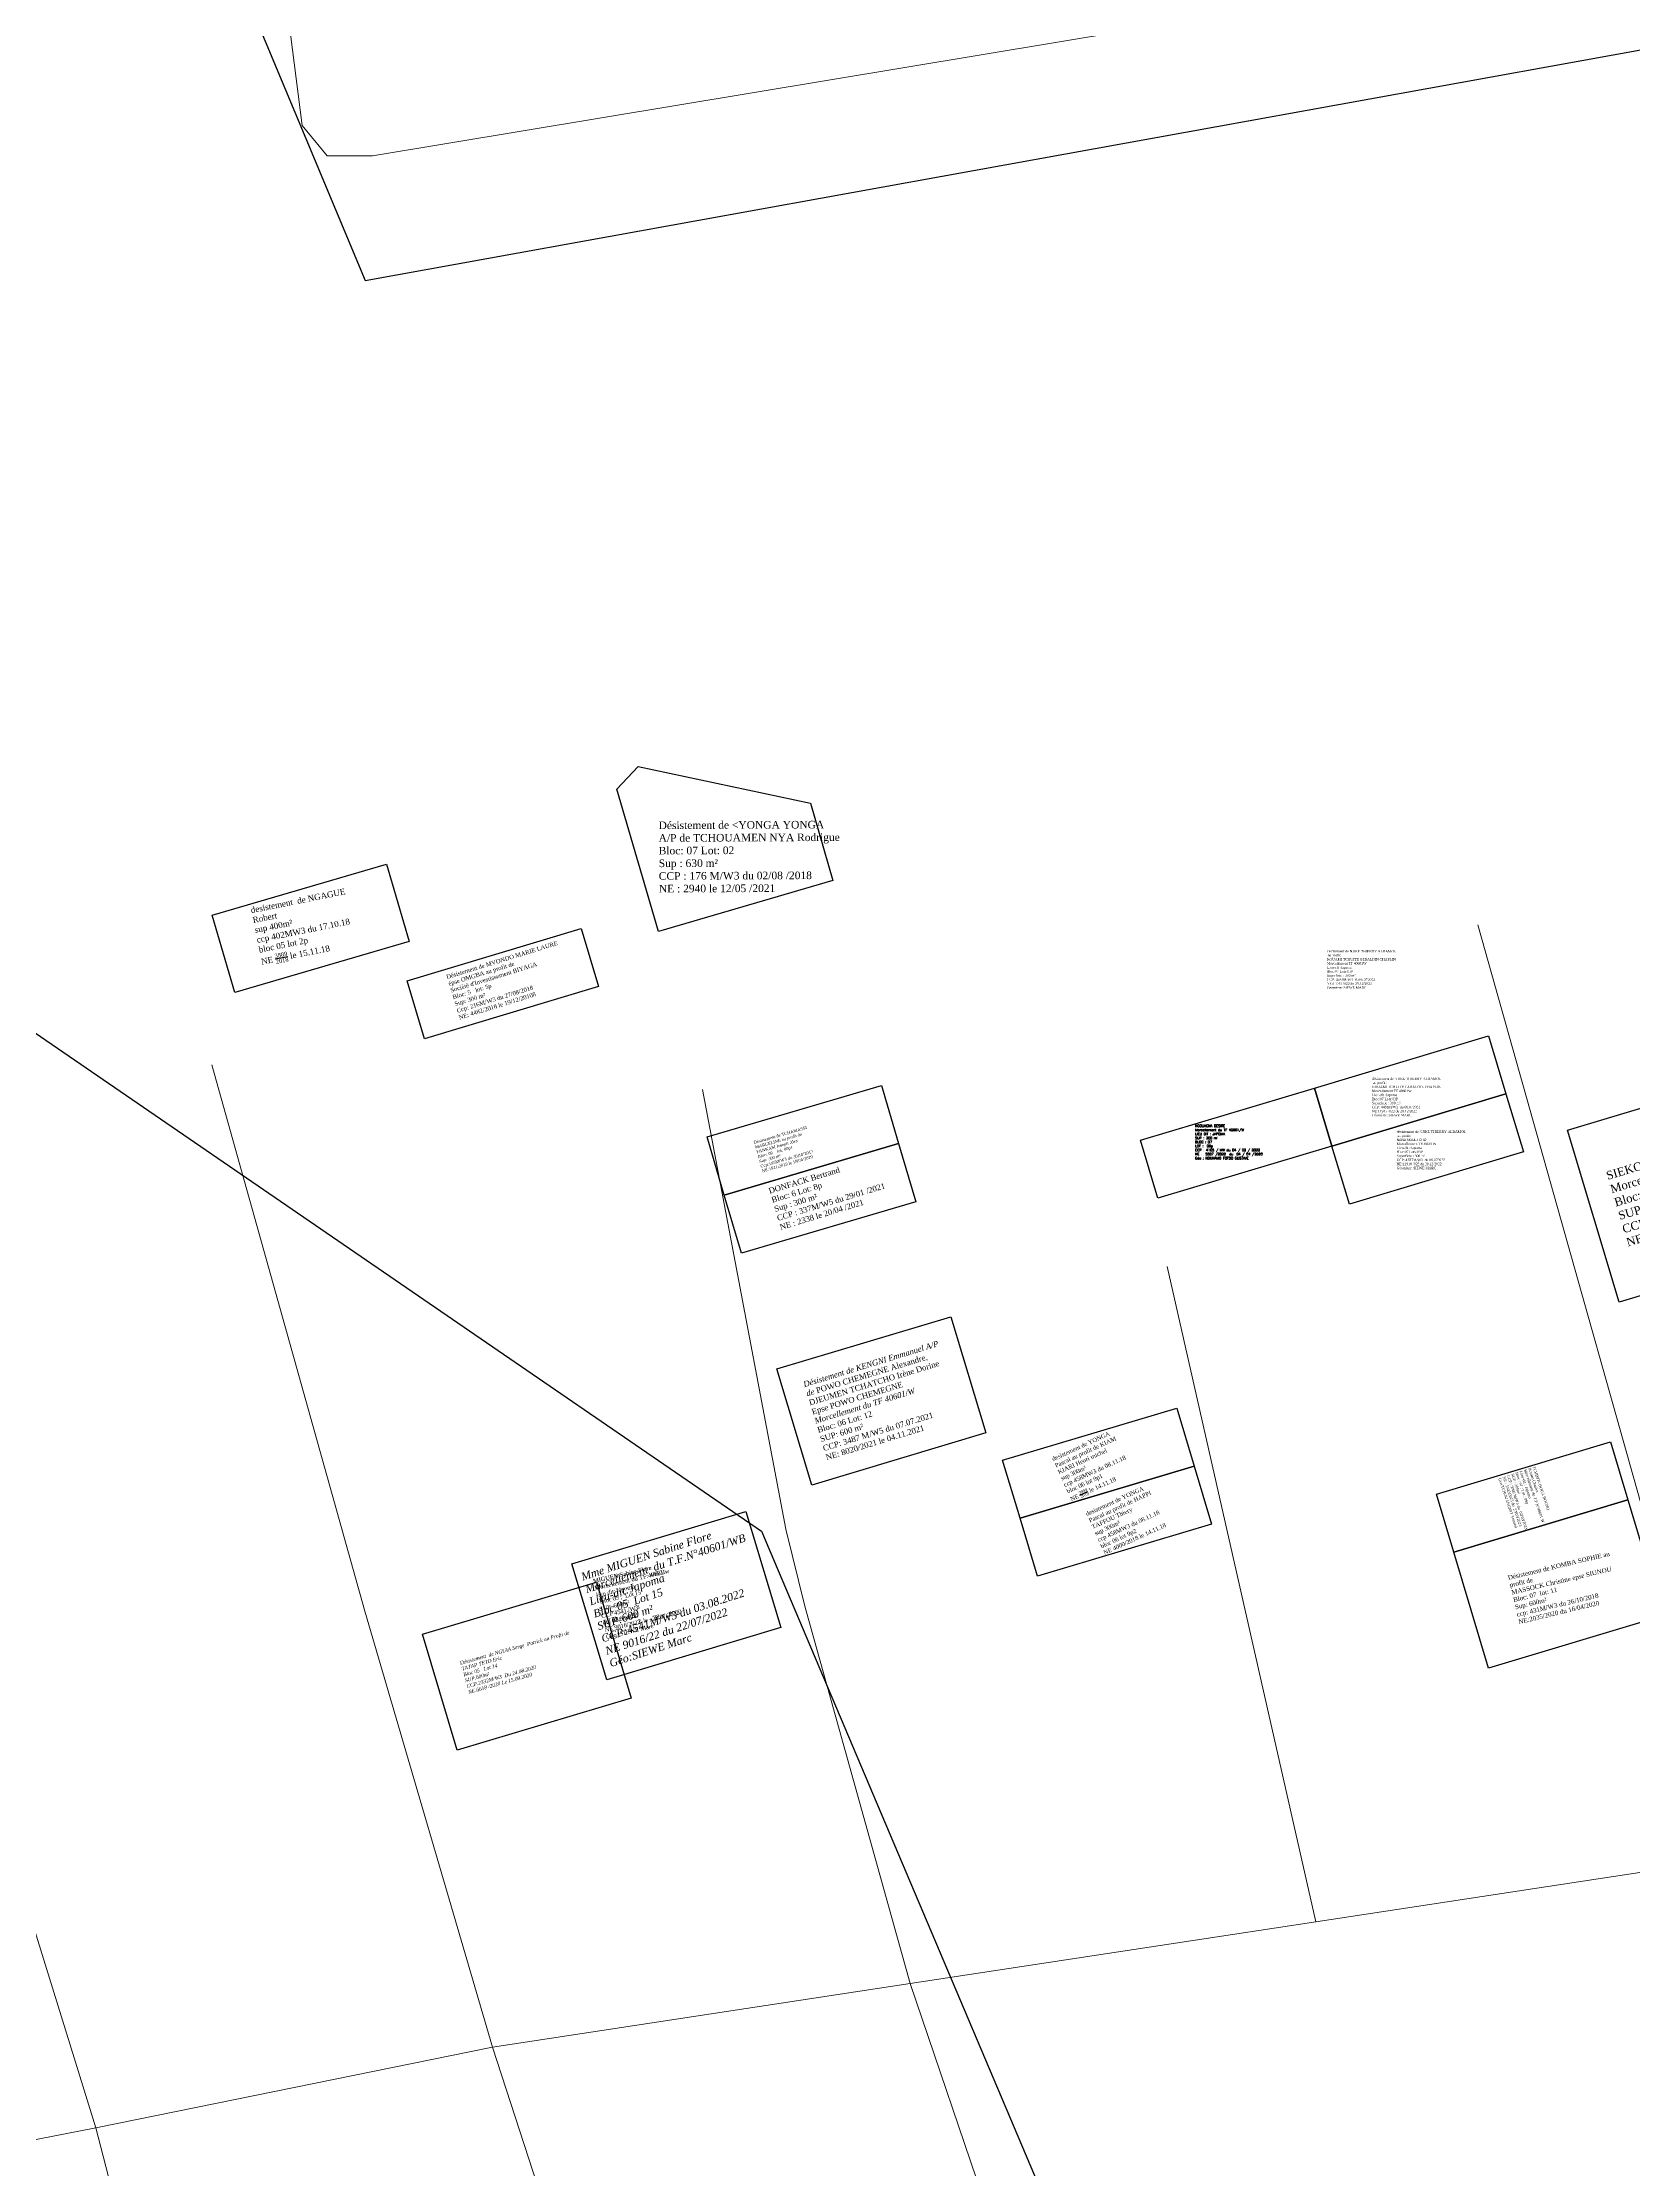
# Model space of a CAD drawing. Header units: millimetres. Extents: x 587399 to 927168, y 438565 to 1444955.
# Drawn here: x 591317.3 to 591579.9, y 444952.6 to 445303.8 of the extents above; entities that cross this region are included whole.
import ezdxf

# ---------------------------------------------------------------- set-up
doc = ezdxf.new("R2010")
doc.units = ezdxf.units.MM
doc.header["$LTSCALE"] = 2
for name, color, linetype, lineweight in [('Dossiers rejetés', 1, 'Continuous', 30), ('MAJ APRES LE 13.01.2023', 222, 'Continuous', 30), ('Roads_others', 24, 'Continuous', 9)]:
    doc.layers.add(name, color=color, linetype=linetype, lineweight=lineweight)
for name, color, linetype in [('end maj 26 02 2021', 7, 'Continuous'), ('MAJ AVRIL 2021', 7, 'Continuous'), ('MAJ NOV 2021', 7, 'Continuous'), ('MAJ SEP 2021', 7, 'Continuous'), ('Parcelle MAJ', 6, 'Continuous')]:
    doc.layers.add(name, color=color, linetype=linetype)
doc.styles.get("Standard").update_dxf_attribs({"font": 'arial.ttf'})
doc.styles.add('Times 1.0', font='times.ttf', dxfattribs={"width": 0.99, "height": 1})

msp = doc.modelspace()

# ---------------------------------------------------------------- linework, layer by layer
at = {"color": 1}
for p, q in [((591404.67, 445052.62), (591433.41, 445061.241)), ((591433.41, 445061.241), (591439.156, 445042.086)), ((591410.421, 445033.465), (591404.67, 445052.62)), ((591439.156, 445042.086), (591410.421, 445033.465))]:
    msp.add_line(p, q, dxfattribs=at)
at = {"color": 232, "lineweight": 30, "flags": 128}
msp.add_lwpolyline([(589619, 444839), (589665, 444789), (589701, 444534), (591315, 445141), (591436, 445058), (592078, 443543), (591745, 440674), (591661, 440379)], dxfattribs=at)
msp.add_lwpolyline([(589619, 444839), (589665, 444789), (589701, 444534), (591315, 445141), (591436, 445058), (592078, 443543), (591745, 440674), (591661, 440379)], dxfattribs=at)
msp.add_lwpolyline([(589619, 444839), (589665, 444789), (589701, 444534), (591315, 445141), (591436, 445058), (592078, 443543), (591745, 440674), (591661, 440379)], dxfattribs=at)
at = {"flags": 128}
msp.add_lwpolyline([(591527.276, 445131.162), (591530.149, 445121.584), (591501.415, 445112.964), (591498.542, 445122.542)], close=True, dxfattribs=at)
msp.add_lwpolyline([(591527.276, 445131.162), (591530.149, 445121.584), (591501.415, 445112.964), (591498.542, 445122.542)], close=True, dxfattribs=at)
at = {"color": 1, "flags": 128}
msp.add_lwpolyline([(591433.41, 445061.241), (591439.156, 445042.086), (591410.421, 445033.465), (591404.67, 445052.62)], close=True, dxfattribs=at)
msp.add_lwpolyline([(591433.41, 445061.241), (591439.156, 445042.086), (591410.421, 445033.465), (591404.67, 445052.62)], close=True, dxfattribs=at)
at = {"layer": 'Dossiers rejetés', "lineweight": 30, "flags": 128}
msp.add_lwpolyline([(591265.136, 445455.647), (591292.014, 445408.277), (591304.987, 445380.749), (591335.978, 445347.262), (591370.521, 445264.526), (591591.499, 445304.44), (591608.749, 445116.241), (591578.944, 444936.369), (591522.003, 444915.223), (591436.947, 444877.41), (591441.096, 444822.125), (591469.757, 444754.412), (591425.908, 444675.656), (591370.164, 444592.699), (591273.017, 444517.158), (591262.763, 444510.846), (591206.464, 444602.089), (591101.464, 444952.089), (591061.464, 445040.089), (590953.466, 445042.089), (590953.074, 445075.007), (590860.574, 445152.399), (590846.464, 445261.089), (591098.464, 445350.089)], close=True, dxfattribs=at)
at = {"layer": 'end maj 26 02 2021', "color": 150, "lineweight": -3, "flags": 128}
for points in [[(591374.086, 445168.15), (591377.827, 445155.355), (591349.032, 445146.937), (591345.292, 445159.731)], [(591374.086, 445168.15), (591377.827, 445155.355), (591349.032, 445146.937), (591345.292, 445159.731)], [(591406.18, 445157.54), (591409.07, 445147.96), (591380.35, 445139.29), (591377.46, 445148.86)], [(591406.18, 445157.54), (591409.07, 445147.96), (591380.35, 445139.29), (591377.46, 445148.86)], [(591406.18, 445157.54), (591409.07, 445147.96), (591380.35, 445139.29), (591377.46, 445148.86)], [(591406.18, 445157.54), (591409.07, 445147.96), (591380.35, 445139.29), (591377.46, 445148.86)], [(591504.517, 445078.34), (591507.389, 445068.765), (591478.652, 445060.144), (591475.782, 445069.72)], [(591504.517, 445078.34), (591507.389, 445068.765), (591478.652, 445060.144), (591475.782, 445069.72)], [(591504.517, 445078.34), (591507.389, 445068.765), (591478.652, 445060.144), (591475.782, 445069.72)], [(591504.517, 445078.34), (591507.389, 445068.765), (591478.652, 445060.144), (591475.782, 445069.72)], [(591507.387, 445068.764), (591510.257, 445059.188), (591481.523, 445050.576), (591478.652, 445060.144)], [(591507.387, 445068.764), (591510.257, 445059.188), (591481.523, 445050.576), (591478.652, 445060.144)], [(591507.387, 445068.764), (591510.257, 445059.188), (591481.523, 445050.576), (591478.652, 445060.144)], [(591507.387, 445068.764), (591510.257, 445059.188), (591481.523, 445050.576), (591478.652, 445060.144)], [(591579, 445063.16), (591584.75, 445044.01), (591556.02, 445035.39), (591550.27, 445054.54)], [(591579, 445063.16), (591584.75, 445044.01), (591556.02, 445035.39), (591550.27, 445054.54)], [(591579, 445063.16), (591584.75, 445044.01), (591556.02, 445035.39), (591550.27, 445054.54)], [(591579, 445063.16), (591584.75, 445044.01), (591556.02, 445035.39), (591550.27, 445054.54)], [(591408.74, 445049.61), (591414.48, 445030.45), (591385.75, 445021.83), (591380, 445040.99)], [(591408.74, 445049.61), (591414.48, 445030.45), (591385.75, 445021.83), (591380, 445040.99)], [(591408.74, 445049.61), (591414.48, 445030.45), (591385.75, 445021.83), (591380, 445040.99)], [(591408.74, 445049.61), (591414.48, 445030.45), (591385.75, 445021.83), (591380, 445040.99)]]:
    msp.add_lwpolyline(points, close=True, dxfattribs=at)
at = {"layer": 'end maj 26 02 2021', "color": 150}
msp.add_lwpolyline([(591455.79, 445131.59), (591458.62, 445122), (591429.84, 445113.51), (591427.02, 445123.1)], close=True, dxfattribs=at)
msp.add_lwpolyline([(591455.79, 445131.59), (591458.62, 445122), (591429.84, 445113.51), (591427.02, 445123.1)], close=True, dxfattribs=at)
msp.add_lwpolyline([(591455.79, 445131.59), (591458.62, 445122), (591429.84, 445113.51), (591427.02, 445123.1)], close=True, dxfattribs=at)
msp.add_lwpolyline([(591455.79, 445131.59), (591458.62, 445122), (591429.84, 445113.51), (591427.02, 445123.1)], close=True, dxfattribs=at)
msp.add_lwpolyline([(591578.998, 445063.166), (591584.748, 445044.006), (591556.008, 445035.386)], dxfattribs=at)
msp.add_lwpolyline([(591578.998, 445063.166), (591584.748, 445044.006), (591556.008, 445035.386)], dxfattribs=at)
msp.add_lwpolyline([(591578.998, 445063.166), (591584.748, 445044.006), (591556.008, 445035.386)], dxfattribs=at)
msp.add_lwpolyline([(591578.998, 445063.166), (591584.748, 445044.006), (591556.008, 445035.386)], dxfattribs=at)
at = {"layer": 'MAJ APRES LE 13.01.2023', "flags": 128}
msp.add_lwpolyline([(591576.126, 445072.742), (591579, 445063.16), (591550.264, 445054.542), (591547.391, 445064.123)], close=True, dxfattribs=at)
at = {"layer": 'MAJ AVRIL 2021', "color": 1, "flags": 128}
msp.add_lwpolyline([(591415.604, 445184.281), (591444.043, 445178.234), (591447.775, 445165.468), (591418.976, 445157.047), (591412.108, 445180.525)], close=True, dxfattribs=at)
msp.add_lwpolyline([(591415.604, 445184.281), (591444.043, 445178.234), (591447.775, 445165.468), (591418.976, 445157.047), (591412.108, 445180.525)], close=True, dxfattribs=at)
at = {"layer": 'MAJ AVRIL 2021', "flags": 128}
msp.add_lwpolyline([(591458.62, 445122), (591461.45, 445112.41), (591432.67, 445103.92), (591429.84, 445113.51)], close=True, dxfattribs=at)
msp.add_lwpolyline([(591458.62, 445122), (591461.45, 445112.41), (591432.67, 445103.92), (591429.84, 445113.51)], close=True, dxfattribs=at)
at = {"layer": 'MAJ NOV 2021', "flags": 128}
msp.add_lwpolyline([(591467.25, 445093.41), (591472.99, 445074.26), (591444.26, 445065.63), (591438.51, 445084.79)], close=True, dxfattribs=at)
msp.add_lwpolyline([(591467.25, 445093.41), (591472.99, 445074.26), (591444.26, 445065.63), (591438.51, 445084.79)], close=True, dxfattribs=at)
at = {"layer": 'MAJ SEP 2021', "flags": 128}
msp.add_lwpolyline([(591596.37, 445132.418), (591610.657, 445116.168), (591608.846, 445105.227), (591577.547, 445095.83), (591569.03, 445124.209)], close=True, dxfattribs=at)
msp.add_lwpolyline([(591596.37, 445132.418), (591610.657, 445116.168), (591608.846, 445105.227), (591577.547, 445095.83), (591569.03, 445124.209)], close=True, dxfattribs=at)
at = {"layer": 'Parcelle MAJ', "color": 6, "lineweight": 30, "flags": 128}
for points in [[(591556.003, 445139.793), (591558.882, 445130.215), (591530.147, 445121.593), (591527.277, 445131.159)], [(591558.882, 445130.215), (591561.76, 445120.645), (591533.023, 445112.004), (591530.15, 445121.583)]]:
    msp.add_lwpolyline(points, close=True, dxfattribs=at)
at = {"layer": 'Roads_others'}
for p, q in [((591502.949, 445101.718), (591527.515, 444993.518)), ((591482.441, 444918.753), (591460.54, 444983.302)), ((591427.858, 444861.612), (591391.566, 444972.786)), ((591377.369, 444761.748), (591326.059, 444959.487))]:
    msp.add_line(p, q, dxfattribs=at)
for points in [[(591534.598, 445312.188), (591371.746, 445285.116), (591364.297, 445285.109), (591360.129, 445290.123), (591343.322, 445422.033)], [(591266.605, 445164.326), (591291.422, 445071.038), (591303.071, 445033.63), (591326.059, 444959.487)], [(591554.247, 445158.116), (591593.699, 445018.104), (591593.104, 445013.073), (591590.135, 445007.156), (591584.934, 445002.265)], [(591345.243, 445134.978), (591370.501, 445044.786), (591391.566, 444972.786)], [(591426.243, 445130.914), (591440.015, 445058.32), (591443.147, 445045.6), (591460.54, 444983.302)], [(591105.327, 444919.258), (591124.814, 444926.231), (591156.369, 444932.475), (591167.09, 444935.139), (591184.527, 444938.119), (591195.516, 444939.468), (591239.286, 444942.762), (591254.769, 444945.586), (591326.059, 444959.487), (591391.566, 444972.786), (591460.54, 444983.302), (591527.515, 444993.518), (591584.934, 445002.265)]]:
    msp.add_lwpolyline(points, dxfattribs=at)

# ---------------------------------------------------------------- texts
at = {"attachment_point": 1}
for s, width, insert, char_height in [('{\\fTimes New Roman|b0|i0|c186|p18;\\C1;désistement\\fTimes New Roman|b0|i0|c0|p18; de NJIKE THIERRY ALBAMOL\\fTimes New Roman|b0|i0|c186|p18;\\P au profit:\\P\\C256;KOUAMI TCHUITE GERALDIN CHAPLIN\\P\\C1;Morcellement TF \\fTimes New Roman|b0|i0|c0|p18;40601\\fTimes New Roman|b0|i0|c186|p18;W\\P\\C256;Lieu-dit :Japoma\\PBloc:07 Lots:03P\\PSuperficie : 300 m²\\PCCP: 4481M/W3  du 06.072022\\PNE:11915 /022 du 29.12/2022\\PGéomètre: SIEWE MARC}', 25.02909, (591529.314, 445153.962), 0.4), ('{\\fTimes New Roman|b0|i0|c186|p18;\\C1;désistement\\fTimes New Roman|b0|i0|c0|p18; de NJIKE THIERRY ALBAMOL\\fTimes New Roman|b0|i0|c186|p18;\\P au profit:\\P\\C256;KOUAMI TCHUITE GERALDIN CHAPLIN\\P\\C1;Morcellement TF \\fTimes New Roman|b0|i0|c0|p18;40601\\fTimes New Roman|b0|i0|c186|p18;W\\P\\C256;Lieu-dit :Japoma\\PBloc:07 Lots:03P\\PSuperficie : 300 m²\\PCCP: 4481M/W3  du 06.072022\\PNE:11915 /022 du 29.12/2022\\PGéomètre: SIEWE MARC}', 25.02909, (591536.76, 445132.902), 0.4), ('{\\Fromanc|c0;\\H0.66667x;NGOUAGNA DESIRE \\PMorcellement du TF 40601/W  \\PLIEU DIT : JAPOMA  \\PSUP : 300 m\\fArial|b0|i0|c0|p34;²\\Fromanc|c0;\\PBLOC : 07  \\PLOT :  06p\\PCCP : 4105 / MW du 04 / 02 / 2022 \\PNE :  5507 /2022  du  04 / 04 /2020\\PGéo : NOUNAMO FOTSO GUSTAVE\\H1.5x; }', 62.0824, (591507.556, 445125.131), 0.6), ('{\\Fromanc|c0;\\H0.66667x;NGOUAGNA DESIRE \\PMorcellement du TF 40601/W  \\PLIEU DIT : JAPOMA  \\PSUP : 300 m\\fArial|b0|i0|c0|p34;²\\Fromanc|c0;\\PBLOC : 07  \\PLOT :  06p\\PCCP : 4105 / MW du 04 / 02 / 2022 \\PNE :  5507 /2022  du  04 / 04 /2020\\PGéo : NOUNAMO FOTSO GUSTAVE\\H1.5x; }', 62.0824, (591507.556, 445125.131), 0.6), ('{\\fTimes New Roman|b0|i0|c186|p18;\\C1;désistement\\fTimes New Roman|b0|i0|c0|p18; de NJIKE THIERRY ALBAMOL\\fTimes New Roman|b0|i0|c186|p18;\\P au profit:\\P}NANA NGUETCHO\\P{\\fTimes New Roman|b0|i0|c186|p18;\\C1;Morcellement TF \\fTimes New Roman|b0|i0|c0|p18;40601\\fTimes New Roman|b0|i0|c186|p18;W\\P\\C256;Lieu-dit :Japoma\\PBloc:07 Lots:03P\\PSuperficie : 300 m²\\PCCP: }4787{\\fTimes New Roman|b0|i0|c186|p18;M/W3  du 06.072022\\PNE:1191}6{\\fTimes New Roman|b0|i0|c186|p18; /022 du 29.12/2022\\PGéomètre: SIEWE MARC}', 25.02909, (591540.834, 445124.173), 0.4)]:
    msp.add_mtext_dynamic_manual_height_columns(s, width=width, gutter_width=12.5, heights=[0], dxfattribs=dict(at, insert=insert, char_height=char_height))
at = {"color": 7, "insert": (591406.058, 445051.054), "char_height": 1.28696, "width": 81.27648, "attachment_point": 1, "rotation": 18.0106}
msp.add_mtext('{\\fTimes New Roman|b0|i1|c0|p18;Mme MIGUEN Sabine Flore\\P\\C1;Morcellement  du T.F.N°40601/WB\\PLieu-dit:Japoma\\P\\C7;Bloc 05  Lot 15\\PSUP:600 m²\\PCCP:4541M/W3 du 03.08.2022\\PNE 9016/22 du 22/07/2022\\P\\C1;Géo:SIEWE Marc}', dxfattribs=at)
at = {"layer": 'end maj 26 02 2021', "color": 7, "style": 'Times 1.0', "width": 0.99}
for s, p in [('MIGUEN Sabine Flore', (591408.261, 445049.402)), ('40601', (591417.302, 445050.309)), ('/w', (591419.792, 445050.894)), ('Morcellement du TF: ', (591408.532, 445048.249)), ('lieu dit: ', (591408.79, 445047.092)), ('japoma', (591412.11, 445047.872)), (';  Lot ', (591412.715, 445046.798)), ('15', (591415.122, 445047.363)), (' Bloc', (591409.09, 445045.946)), ('SUP.', (591409.297, 445044.787)), ('CCP', (591409.592, 445043.649)), (' 05 ', (591411.221, 445046.447)), (' 600', (591411.373, 445045.275)), (' 4541', (591411.475, 445044.091)), ('m²', (591413.116, 445045.685)), ('.02', (591413.601, 445043.374)), ('./W', (591413.716, 445044.618)), ('2', (591414.846, 445043.667)), ('3', (591415.182, 445044.962)), ('07', (591419.243, 445043.483)), ('.202', (591420.239, 445043.717)), ('2', (591421.983, 445044.127)), ('du  ', (591409.866, 445042.497)), ('NE', (591410.183, 445041.355)), ('Géo: SIEWE Marc', (591410.404, 445040.198)), ('03', (591411.36, 445042.848)), (' 9016', (591411.524, 445041.67)), ('.', (591412.356, 445043.082)), ('08', (591412.605, 445043.14)), ('/202', (591413.765, 445042.196)), ('2', (591415.536, 445042.612)), ('  le   ', (591416.034, 445042.729)), ('22', (591417.998, 445043.191)), ('.', (591418.994, 445043.425))]:
    msp.add_text(s, height=0.7, rotation=13.22088, dxfattribs=at).set_placement(p)
at = {"layer": 'end maj 26 02 2021', "color": 150, "linetype": 'ByBlock', "lineweight": -3, "ltscale": 0.0014, "attachment_point": 1, "style": 'Times 1.0'}
for s, insert, char_height, width, rotation in [('\\A1;desistement  de NGAGUE Robert\\Psup 400m²\\Pccp 402MW3 du 17.10.18\\Pbloc 05 lot 2p\\PNE {\\H0.7x;\\S3889/2018;} le 15.11.18', (591351.567, 445161.013), 1, 16.18858, 11.38724), ('\\A1;desistement  de NGAGUE Robert\\Psup 400m²\\Pccp 402MW3 du 17.10.18\\Pbloc 05 lot 2p\\PNE {\\H0.7x;\\S3889/2018;} le 15.11.18', (591351.567, 445161.013), 1, 16.18858, 11.38724), ('\\A1;desistement de YONGA Pascal au profit de KIAM KIARI Henri michel\\Psup 300m²\\Pccp 458MW3 du 08.11.18\\Pbloc 06 lot 9p1\\PNE {\\H0.7x;\\S3999/2018;} le 14.11.18', (591483.83, 445070.198), 0.70287, 12.53758, 24.52099), ('\\A1;desistement de YONGA Pascal au profit de KIAM KIARI Henri michel\\Psup 300m²\\Pccp 458MW3 du 08.11.18\\Pbloc 06 lot 9p1\\PNE {\\H0.7x;\\S3999/2018;} le 14.11.18', (591483.83, 445070.198), 0.70287, 12.53758, 24.52099), ('\\A1;desistement de YONGA Pascal au profit de KIAM KIARI Henri michel\\Psup 300m²\\Pccp 458MW3 du 08.11.18\\Pbloc 06 lot 9p1\\PNE {\\H0.7x;\\S3999/2018;} le 14.11.18', (591483.83, 445070.198), 0.70287, 12.53758, 24.52099), ('\\A1;desistement de YONGA Pascal au profit de KIAM KIARI Henri michel\\Psup 300m²\\Pccp 458MW3 du 08.11.18\\Pbloc 06 lot 9p1\\PNE {\\H0.7x;\\S3999/2018;} le 14.11.18', (591483.83, 445070.198), 0.70287, 12.53758, 24.52099), ('\\A1;{\\fTimes New Roman|b0|i0|c186|p18;desistement de YONGA Pascal au profit de }HAPPI TAFFOU Thiery{\\fTimes New Roman|b0|i0|c186|p18;\\Psup 300m²\\Pccp 458MW3 du 08.11.18\\Pbloc 06 lot 9p}2{\\fTimes New Roman|b0|i0|c186|p18;\\PNE }4000/2018{\\fTimes New Roman|b0|i0|c186|p18; le 14.11.18}', (591489.412, 445061.126), 0.702867, 12.53758, 24.52099), ('\\A1;{\\fTimes New Roman|b0|i0|c186|p18;desistement de YONGA Pascal au profit de }HAPPI TAFFOU Thiery{\\fTimes New Roman|b0|i0|c186|p18;\\Psup 300m²\\Pccp 458MW3 du 08.11.18\\Pbloc 06 lot 9p}2{\\fTimes New Roman|b0|i0|c186|p18;\\PNE }4000/2018{\\fTimes New Roman|b0|i0|c186|p18; le 14.11.18}', (591489.412, 445061.126), 0.702867, 12.53758, 24.52099), ('\\A1;{\\fTimes New Roman|b0|i0|c186|p18;desistement de YONGA Pascal au profit de }HAPPI TAFFOU Thiery{\\fTimes New Roman|b0|i0|c186|p18;\\Psup 300m²\\Pccp 458MW3 du 08.11.18\\Pbloc 06 lot 9p}2{\\fTimes New Roman|b0|i0|c186|p18;\\PNE }4000/2018{\\fTimes New Roman|b0|i0|c186|p18; le 14.11.18}', (591489.412, 445061.126), 0.702867, 12.53758, 24.52099), ('\\A1;{\\fTimes New Roman|b0|i0|c186|p18;desistement de YONGA Pascal au profit de }HAPPI TAFFOU Thiery{\\fTimes New Roman|b0|i0|c186|p18;\\Psup 300m²\\Pccp 458MW3 du 08.11.18\\Pbloc 06 lot 9p}2{\\fTimes New Roman|b0|i0|c186|p18;\\PNE }4000/2018{\\fTimes New Roman|b0|i0|c186|p18; le 14.11.18}', (591489.412, 445061.126), 0.702867, 12.53758, 24.52099), ('\\A1;{\\fTimes New Roman|b0|i0|c186|p18;\\C7;MIGUEN Sabine Flore\\PMorcellement du TF: \\fTimes New Roman|b0|i0|c0|p18;40601\\fTimes New Roman|b0|i0|c186|p18;/w\\Plieu dit: \\fTimes New Roman|b0|i0|c0|p18;japoma\\fTimes New Roman|b0|i0|c186|p18;\\P Bloc\\fTimes New Roman|b0|i0|c0|p18; 05 \\fTimes New Roman|b0|i0|c186|p18;;  Lot \\fTimes New Roman|b0|i0|c0|p18;15\\P\\fTimes New Roman|b0|i0|c186|p18;SUP.\\fTimes New Roman|b0|i0|c0|p18; 600\\fTimes New Roman|b0|i0|c186|p18;m²\\PCCP\\fTimes New Roman|b0|i0|c0|p18; 4541\\fTimes New Roman|b0|i0|c186|p18;./W\\fTimes New Roman|b0|i0|c0|p18;3\\fTimes New Roman|b0|i0|c186|p18; \\fTimes New Roman|b0|i0|c0|p18;\\P\\fTimes New Roman|b0|i0|c186|p18;du  \\fTimes New Roman|b0|i0|c0|p18;03\\fTimes New Roman|b0|i0|c186|p18;.\\fTimes New Roman|b0|i0|c0|p18;08\\fTimes New Roman|b0|i0|c186|p18;.02\\fTimes New Roman|b0|i0|c0|p18;2\\P\\fTimes New Roman|b0|i0|c186|p18;NE\\fTimes New Roman|b0|i0|c0|p18; 9016\\fTimes New Roman|b0|i0|c186|p18;/202\\fTimes New Roman|b0|i0|c0|p18;2\\fTimes New Roman|b0|i0|c186|p18;  le   \\fTimes New Roman|b0|i0|c0|p18;22\\fTimes New Roman|b0|i0|c186|p18;.\\fTimes New Roman|b0|i0|c0|p18;07\\fTimes New Roman|b0|i0|c186|p18;.202\\fTimes New Roman|b0|i0|c0|p18;2\\PGéo: SIEWE Marc}', (591408.115, 445050.096), 0.7, 54.49907, 13.22088), ('\\A1;{\\fTimes New Roman|b0|i0|c186|p18;\\C7;MIGUEN Sabine Flore\\PMorcellement du TF: \\fTimes New Roman|b0|i0|c0|p18;40601\\fTimes New Roman|b0|i0|c186|p18;/w\\Plieu dit: \\fTimes New Roman|b0|i0|c0|p18;japoma\\fTimes New Roman|b0|i0|c186|p18;\\P Bloc\\fTimes New Roman|b0|i0|c0|p18; 05 \\fTimes New Roman|b0|i0|c186|p18;;  Lot \\fTimes New Roman|b0|i0|c0|p18;15\\P\\fTimes New Roman|b0|i0|c186|p18;SUP.\\fTimes New Roman|b0|i0|c0|p18; 600\\fTimes New Roman|b0|i0|c186|p18;m²\\PCCP\\fTimes New Roman|b0|i0|c0|p18; 4541\\fTimes New Roman|b0|i0|c186|p18;./W\\fTimes New Roman|b0|i0|c0|p18;3\\fTimes New Roman|b0|i0|c186|p18; \\fTimes New Roman|b0|i0|c0|p18;\\P\\fTimes New Roman|b0|i0|c186|p18;du  \\fTimes New Roman|b0|i0|c0|p18;03\\fTimes New Roman|b0|i0|c186|p18;.\\fTimes New Roman|b0|i0|c0|p18;08\\fTimes New Roman|b0|i0|c186|p18;.02\\fTimes New Roman|b0|i0|c0|p18;2\\P\\fTimes New Roman|b0|i0|c186|p18;NE\\fTimes New Roman|b0|i0|c0|p18; 9016\\fTimes New Roman|b0|i0|c186|p18;/202\\fTimes New Roman|b0|i0|c0|p18;2\\fTimes New Roman|b0|i0|c186|p18;  le   \\fTimes New Roman|b0|i0|c0|p18;22\\fTimes New Roman|b0|i0|c186|p18;.\\fTimes New Roman|b0|i0|c0|p18;07\\fTimes New Roman|b0|i0|c186|p18;.202\\fTimes New Roman|b0|i0|c0|p18;2\\PGéo: SIEWE Marc}', (591408.115, 445050.096), 0.7, 54.49907, 13.22088), ('{\\fTimes New Roman|b0|i1|c0|p18;\\C1;Désistement  de NGUIA Serge  Patrick\\C7; au Profit de^JTATAP TETO Eric \\PBloc 05   Lot 14\\PSUP.600m²\\PCCP.2332M/W3  Du 24.08.2020\\PNE.6618 /2020 Le 15.09.2020}', (591386.123, 445036.515), 0.6, 32.92278, 15.70942), ('{\\fTimes New Roman|b0|i1|c0|p18;\\C1;Désistement  de NGUIA Serge  Patrick\\C7; au Profit de^JTATAP TETO Eric \\PBloc 05   Lot 14\\PSUP.600m²\\PCCP.2332M/W3  Du 24.08.2020\\PNE.6618 /2020 Le 15.09.2020}', (591386.123, 445036.515), 0.6, 32.92278, 15.70942), ('{\\fTimes New Roman|b0|i1|c0|p18;\\C1;Désistement  de NGUIA Serge  Patrick\\C7; au Profit de^JTATAP TETO Eric \\PBloc 05   Lot 14\\PSUP.600m²\\PCCP.2332M/W3  Du 24.08.2020\\PNE.6618 /2020 Le 15.09.2020}', (591386.123, 445036.515), 0.6, 32.92278, 15.70942), ('{\\fTimes New Roman|b0|i1|c0|p18;\\C1;Désistement  de NGUIA Serge  Patrick\\C7; au Profit de^JTATAP TETO Eric \\PBloc 05   Lot 14\\PSUP.600m²\\PCCP.2332M/W3  Du 24.08.2020\\PNE.6618 /2020 Le 15.09.2020}', (591386.123, 445036.515), 0.6, 32.92278, 15.70942)]:
    msp.add_mtext(s, dxfattribs=dict(at, insert=insert, char_height=char_height, width=width, rotation=rotation))
at = {"layer": 'end maj 26 02 2021', "color": 150, "lineweight": -3, "insert": (591383.856, 445149.834), "char_height": 0.7, "width": 70.06842, "attachment_point": 1, "rotation": 17.11614}
msp.add_mtext("{\\fTimes New Roman|b0|i0|c0|p18;\\C1;Désistement de MVONDO MARIE LAURE\\Pépse OMGBA au profit de\\C256;\\PSociètè d'Investissement BIYAGA\\PBloc: 5   lot: 5p\\PSup: 300 m²\\PCcp: 216M/W3 du 27/08/2018\\PNE: 4482/2018 le 19/12/20108}", dxfattribs=at)
msp.add_mtext("{\\fTimes New Roman|b0|i0|c0|p18;\\C1;Désistement de MVONDO MARIE LAURE\\Pépse OMGBA au profit de\\C256;\\PSociètè d'Investissement BIYAGA\\PBloc: 5   lot: 5p\\PSup: 300 m²\\PCcp: 216M/W3 du 27/08/2018\\PNE: 4482/2018 le 19/12/20108}", dxfattribs=at)
msp.add_mtext("{\\fTimes New Roman|b0|i0|c0|p18;\\C1;Désistement de MVONDO MARIE LAURE\\Pépse OMGBA au profit de\\C256;\\PSociètè d'Investissement BIYAGA\\PBloc: 5   lot: 5p\\PSup: 300 m²\\PCcp: 216M/W3 du 27/08/2018\\PNE: 4482/2018 le 19/12/20108}", dxfattribs=at)
msp.add_mtext("{\\fTimes New Roman|b0|i0|c0|p18;\\C1;Désistement de MVONDO MARIE LAURE\\Pépse OMGBA au profit de\\C256;\\PSociètè d'Investissement BIYAGA\\PBloc: 5   lot: 5p\\PSup: 300 m²\\PCcp: 216M/W3 du 27/08/2018\\PNE: 4482/2018 le 19/12/20108}", dxfattribs=at)
at = {"layer": 'end maj 26 02 2021', "attachment_point": 1}
for s, width, heights, insert, char_height, rotation in [('{\\fTimes New Roman|b0|i0|c0|p18;\\C1;Désistement de TCHAMASSI \\PMARCELINE au profit de\\C256;\\PFANKAM Joseph Alex\\PBloc: 06    lot: 08p1\\PSup: 300 m²\\PCcp:185M/W3 du 30/10/2017\\PNE:1921/2019 le 18/04/2019}', 39.86193, [25.094], (591434.634, 445122.407), 0.48944, 15.92968), ('{\\fTimes New Roman|b0|i0|c0|p18;\\C1;Désistement de TCHAMASSI \\PMARCELINE au profit de\\C256;\\PFANKAM Joseph Alex\\PBloc: 06    lot: 08p1\\PSup: 300 m²\\PCcp:185M/W3 du 30/10/2017\\PNE:1921/2019 le 18/04/2019}', 39.86193, [25.094], (591434.634, 445122.407), 0.48944, 15.92968), ('{\\fTimes New Roman|b0|i0|c0|p18;\\C1;Désistement de TCHAMASSI \\PMARCELINE au profit de\\C256;\\PFANKAM Joseph Alex\\PBloc: 06    lot: 08p1\\PSup: 300 m²\\PCcp:185M/W3 du 30/10/2017\\PNE:1921/2019 le 18/04/2019}', 39.86193, [25.094], (591434.634, 445122.407), 0.48944, 15.92968), ('{\\fTimes New Roman|b0|i0|c0|p18;\\C1;Désistement de TCHAMASSI \\PMARCELINE au profit de\\C256;\\PFANKAM Joseph Alex\\PBloc: 06    lot: 08p1\\PSup: 300 m²\\PCcp:185M/W3 du 30/10/2017\\PNE:1921/2019 le 18/04/2019}', 39.86193, [25.094], (591434.634, 445122.407), 0.48944, 15.92968), ('{\\fTimes New Roman|b0|i0|c0|p18;\\C1;Désistement de KOMBA SOPHIE au\\Pprofit de\\C256;\\PMASSOCK Christine epse SIUNOU\\PBloc: 07  lot: 11\\PSup: 600m²\\Pccp: 431M/W3 du 26/10/2018\\PNE:2035/2020 du 16/04/2020}', 298.65699, [87.944], (591559.121, 445050.682), 0.75, 13.356), ('{\\fTimes New Roman|b0|i0|c0|p18;\\C1;Désistement de KOMBA SOPHIE au\\Pprofit de\\C256;\\PMASSOCK Christine epse SIUNOU\\PBloc: 07  lot: 11\\PSup: 600m²\\Pccp: 431M/W3 du 26/10/2018\\PNE:2035/2020 du 16/04/2020}', 298.65699, [87.944], (591559.121, 445050.682), 0.75, 13.356), ('{\\fTimes New Roman|b0|i0|c0|p18;\\C1;Désistement de KOMBA SOPHIE au\\Pprofit de\\C256;\\PMASSOCK Christine epse SIUNOU\\PBloc: 07  lot: 11\\PSup: 600m²\\Pccp: 431M/W3 du 26/10/2018\\PNE:2035/2020 du 16/04/2020}', 298.65699, [87.944], (591559.121, 445050.682), 0.75, 13.356), ('{\\fTimes New Roman|b0|i0|c0|p18;\\C1;Désistement de KOMBA SOPHIE au\\Pprofit de\\C256;\\PMASSOCK Christine epse SIUNOU\\PBloc: 07  lot: 11\\PSup: 600m²\\Pccp: 431M/W3 du 26/10/2018\\PNE:2035/2020 du 16/04/2020}', 298.65699, [87.944], (591559.121, 445050.682), 0.75, 13.356)]:
    msp.add_mtext_dynamic_manual_height_columns(s, width=width, gutter_width=12.5, heights=heights, dxfattribs=dict(at, insert=insert, char_height=char_height, rotation=rotation))
at = {"layer": 'MAJ APRES LE 13.01.2023', "insert": (591563.669, 445068.759), "char_height": 0.44621, "width": 9.57848, "attachment_point": 1, "rotation": 288.76915}
msp.add_mtext('{\\fTimes New Roman|b0|i0|c0|p18;\\C7;TCHIMTCHOUA BOUNO Romeo Charles\\C3;\\P\\C1;Morcellement du T.F N°40601/W     \\P\\C256;Lieu-dit : Japoma\\PBloc : 07 ; Lot : 09p\\PSUP : 300m²\\PCCP : 5066 M/W3 du  02/03/2023\\PNE : 5342/2023 du  23/05/2023\\P\\C1;Geo:TCHOUANGMO Armand}', dxfattribs=at)
at = {"layer": 'MAJ AVRIL 2021', "attachment_point": 1}
for s, insert, char_height, rotation in [('\\A1;{\\fGeorgia|b0|i0|c0|p18;Désistement de <YONGA YONGA\\PA/P de TCHOUAMEN NYA Rodrigue\\PBloc: 07 Lot: 02 \\PSup : 630 m²\\PCCP : 176 M/W3 du 02/08 /2018\\PNE : 2940 le 12/05 /2021}', (591418.981, 445175.18), 1.2552, 0.2625), ('\\A1;{\\fGeorgia|b0|i0|c0|p18;Désistement de <YONGA YONGA\\PA/P de TCHOUAMEN NYA Rodrigue\\PBloc: 07 Lot: 02 \\PSup : 630 m²\\PCCP : 176 M/W3 du 02/08 /2018\\PNE : 2940 le 12/05 /2021}', (591418.981, 445175.18), 1.2552, 0.2625), ('\\A1;{\\fGeorgia|b0|i0|c0|p18;DONFACK Bertrand\\PBloc: 6 Lot: 8p\\PSup : 300 m²\\PCCP : 337M/W5 du 29/01 /2021\\PNE : 2338 le 20/04 /2021}', (591437.056, 445114.619), 0.94012, 16.94257), ('\\A1;{\\fGeorgia|b0|i0|c0|p18;DONFACK Bertrand\\PBloc: 6 Lot: 8p\\PSup : 300 m²\\PCCP : 337M/W5 du 29/01 /2021\\PNE : 2338 le 20/04 /2021}', (591437.056, 445114.619), 0.94012, 16.94257)]:
    msp.add_mtext(s, dxfattribs=dict(at, insert=insert, char_height=char_height, rotation=rotation))
at = {"layer": 'MAJ NOV 2021', "insert": (591442.775, 445082.673), "char_height": 0.945703, "width": 23.39979, "attachment_point": 1, "rotation": 17.02512}
msp.add_mtext('\\A1;{\\fTimes New Roman|b0|i1|c0|p18;\\C1;Désistement de KENGNI Emmanuel A/P de\\fTimes New Roman|b0|i0|c0|p18;\\C7; POWO CHEMEGNE Alexandre, DJEUMEN TCHATCHO Irène Dorine Epse POWO CHEMEGNE\\P\\fTimes New Roman|b0|i1|c0|p18;\\C1;Morcellement du TF 40601/W\\P\\fTimes New Roman|b0|i0|c0|p18;\\C7;Bloc: 06 Lot: 12 \\PSUP: 600 m²\\PCCP: 3487 M/W5 du 07.07.2021\\PNE: 8020/2021 le 04.11.2021 }', dxfattribs=at)
msp.add_mtext('\\A1;{\\fTimes New Roman|b0|i1|c0|p18;\\C1;Désistement de KENGNI Emmanuel A/P de\\fTimes New Roman|b0|i0|c0|p18;\\C7; POWO CHEMEGNE Alexandre, DJEUMEN TCHATCHO Irène Dorine Epse POWO CHEMEGNE\\P\\fTimes New Roman|b0|i1|c0|p18;\\C1;Morcellement du TF 40601/W\\P\\fTimes New Roman|b0|i0|c0|p18;\\C7;Bloc: 06 Lot: 12 \\PSUP: 600 m²\\PCCP: 3487 M/W5 du 07.07.2021\\PNE: 8020/2021 le 04.11.2021 }', dxfattribs=at)
at = {"layer": 'MAJ SEP 2021', "insert": (591575.283, 445117.317), "char_height": 1.37935, "width": 27.04268, "attachment_point": 1, "rotation": 16.75261}
msp.add_mtext('\\A1;{\\fTimes New Roman|b0|i0|c0|p18;SIEKOUE Mauriceau\\PMorcellement du TF 13215/W\\PBloc: 112C Lots: 1p, 2 et 3p}\\P{\\fTimes New Roman|b0|i0|c0|p18;SUP 1000 m²\\PCCP: 3648 M/W3 du 28.09.2021\\PNE:7069/2021 le 29.09.2021}', dxfattribs=at)
msp.add_mtext('\\A1;{\\fTimes New Roman|b0|i0|c0|p18;SIEKOUE Mauriceau\\PMorcellement du TF 13215/W\\PBloc: 112C Lots: 1p, 2 et 3p}\\P{\\fTimes New Roman|b0|i0|c0|p18;SUP 1000 m²\\PCCP: 3648 M/W3 du 28.09.2021\\PNE:7069/2021 le 29.09.2021}', dxfattribs=at)

doc.saveas('drawing.dxf')
